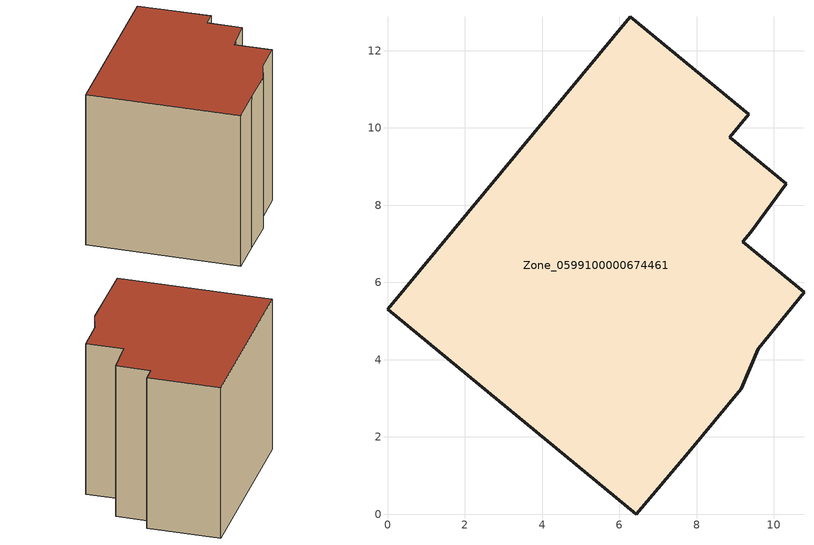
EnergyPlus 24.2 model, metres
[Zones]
Zone_0599100000674461
 floor ground (C_G): 6.44,0 0,5.31 6.28,12.88 9.35,10.36 8.86,9.76 10.32,8.55 9.4,7.3 9.2,7.06 10.78,5.75 9.59,4.29 9.15,3.24 7.79,1.59 z0
 wall outside (C_F): 9.35,10.36 6.28,12.88 0,5.31 6.44,0 7.79,1.59 9.15,3.24 9.59,4.29 10.78,5.75 9.2,7.06 9.4,7.3 10.32,8.55 8.86,9.76 9.35,10.36 z0:8.94
 roof outside (C_R): 9.15,3.24 9.59,4.29 10.78,5.75 9.2,7.06 9.4,7.3 10.32,8.55 8.86,9.76 9.35,10.36 6.28,12.88 0,5.31 6.44,0 7.79,1.59 z8.94
[BUILDING]
Pand.0599100000674461: North Axis=0; Terrain=City; Loads Convergence Tolerance Value=0.04; Temperature Convergence Tolerance Value=0.4; Solar Distribution=FullExterior; Maximum Number of Warmup Days=25; Minimum Number of Warmup Days=1
[Site:Location]
Rotterdam.The.Hague.AP_ZH_NLD Design_Conditions: Latitude=51.96; Longitude=4.45; Time Zone=1; Elevation=-4.5
[SITE:GROUNDTEMPERATURE:BUILDINGSURFACE]
18, 18, 18, 18, 18, 18, 18, 18, 18, 18, 18, 18
[MATERIAL] Thermal Absorptance=0.9; Solar Absorptance=0.7; Visible Absorptance=0.7
Name | Roughness | Thickness | Conductivity | Density | Specific Heat
G.TC.1946 | MediumSmooth | 0.15 | 1 | 540 | 1210
F.TC.1946 | Rough | 0.3 | 0.857143 | 1920 | 840
R.TC.1946 | MediumRough | 0.2 | 0.909091 | 1500 | 1000
[CONSTRUCTION]
C_G: G.TC.1946
C_F: F.TC.1946
C_R: R.TC.1946
[ZONE]
Zone_0599100000674461: Type=1; Multiplier=1; Ceiling Height=Autocalculate; Volume=Autocalculate; Floor Area=autocalculate; Part of Total Floor Area=Yes
[ZONEINFILTRATION:DESIGNFLOWRATE]
Infil_Zone_0599100000674461: Zone or ZoneList or Space or SpaceList=Zone_0599100000674461; Schedule=AlwaysOn; Design Flow Rate Calculation Method=Flow/Area; Flow Rate per Floor Area=0.003; Constant Term Coefficient=1; Temperature Term Coefficient=0; Velocity Term Coefficient=0; Velocity Squared Term Coefficient=0
[HVACTEMPLATE:ZONE:IDEALLOADSAIRSYSTEM]
Zone_0599100000674461: Maximum Heating Supply Air Temperature=50; Minimum Cooling Supply Air Temperature=13; Maximum Heating Supply Air Humidity Ratio=0.0156; Minimum Cooling Supply Air Humidity Ratio=0.0077; Heating Limit=NoLimit; Cooling Limit=NoLimit; Dehumidification Control Type=ConstantSensibleHeatRatio; Cooling Sensible Heat Ratio=0.7; Dehumidification Setpoint=60; Humidification Control Type=None; Humidification Setpoint=30; Outdoor Air Method=None; Outdoor Air Flow Rate per Person=0.00944; Outdoor Air Flow Rate per Zone Floor Area=0; Outdoor Air Flow Rate per Zone=0; Demand Controlled Ventilation Type=None; Outdoor Air Economizer Type=NoEconomizer; Heat Recovery Type=None; Sensible Heat Recovery Effectiveness=0.7; Latent Heat Recovery Effectiveness=0.65
[ZONECONTROL:THERMOSTAT]
ThermostatControl_Zone_0599100000674461: Zone or ZoneList=Zone_0599100000674461; Control Type Schedule=DualSetpointControlType; Control 1=Thermostat_Zone_0599100000674461; Temperature Difference Between Cutout And Setpoint=0
[THERMOSTATSETPOINT:DUALSETPOINT]
Thermostat_Zone_0599100000674461: Heating Setpoint Temperature Schedule=HeatingSetpoint_Zone_0599100000674461; Cooling Setpoint Temperature Schedule=CoolingSetpoint_Zone_0599100000674461
[SCHEDULE:COMPACT]
HeatingSetpoint_Zone_0599100000674461: Through: 12/31, For: AllDays, Until: 24:00, 21
CoolingSetpoint_Zone_0599100000674461: Through: 12/31, For: AllDays, Until: 24:00, 24
DualSetpointControlType: Through: 12/31, For: AllDays, Until: 24:00, 4
AlwaysOn: Through: 12/31, For: AllDays, Until: 24:00, 1
